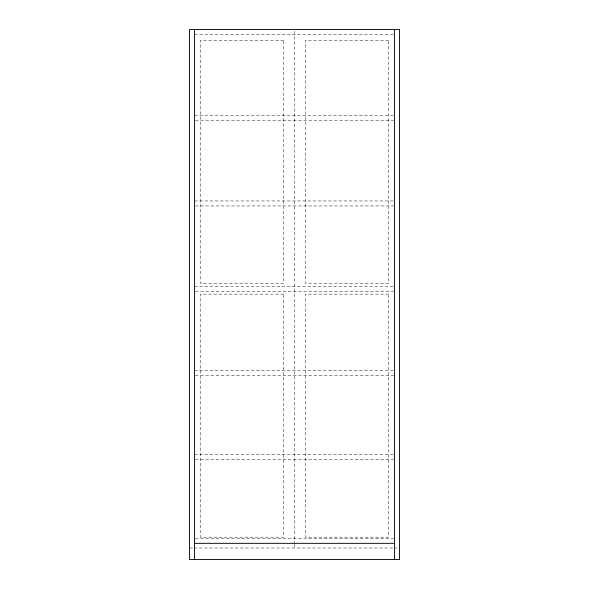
<?xml version="1.0" encoding="UTF-8"?>
<svg xmlns="http://www.w3.org/2000/svg" width="589" height="589" viewBox="0 0 589 589"><rect width="100%" height="100%" fill="white"/><g stroke="black" fill="none" stroke-linecap="round" stroke-linejoin="round"><path stroke-width="0.44" stroke-dasharray="2.94 2.21" d="M194.532 34.449L393.555 34.449M194.532 115.201L393.555 115.201M195.445 120.2L393.555 120.2M194.532 200.959L393.555 200.959M195.445 205.959L393.555 205.959M194.532 286.71L393.555 286.71M195.445 291.71L393.555 291.71M194.532 370.591L393.555 370.591M195.445 375.591L393.555 375.591M194.532 454.465L393.555 454.465M195.445 459.464L393.555 459.464M195.445 538.339L393.555 538.339M189.533 547.998L193.185 547.998M194.098 547.998L393.077 547.998M393.989 547.998L398.554 547.998M294.485 31.291L294.485 543.404M294.515 544.317L294.485 547.998M283.684 40.28L200.363 40.28L200.363 283.309L283.684 283.309L283.684 40.28M388.637 40.28L305.316 40.28L305.316 283.309L388.637 283.309L388.637 40.28M283.684 294.139L200.363 294.139L200.363 537.168L283.684 537.168L283.684 294.139M388.637 294.139L305.316 294.139L305.316 537.168L388.637 537.168L388.637 294.139"/><path stroke-width="0.88" d="M194.532 543.338L394.468 543.338M394.468 29.45L394.468 559.55M194.532 29.45L194.532 559.55M399.467 29.45L189.533 29.45L189.533 559.55L399.467 559.55L399.467 29.45"/></g></svg>
